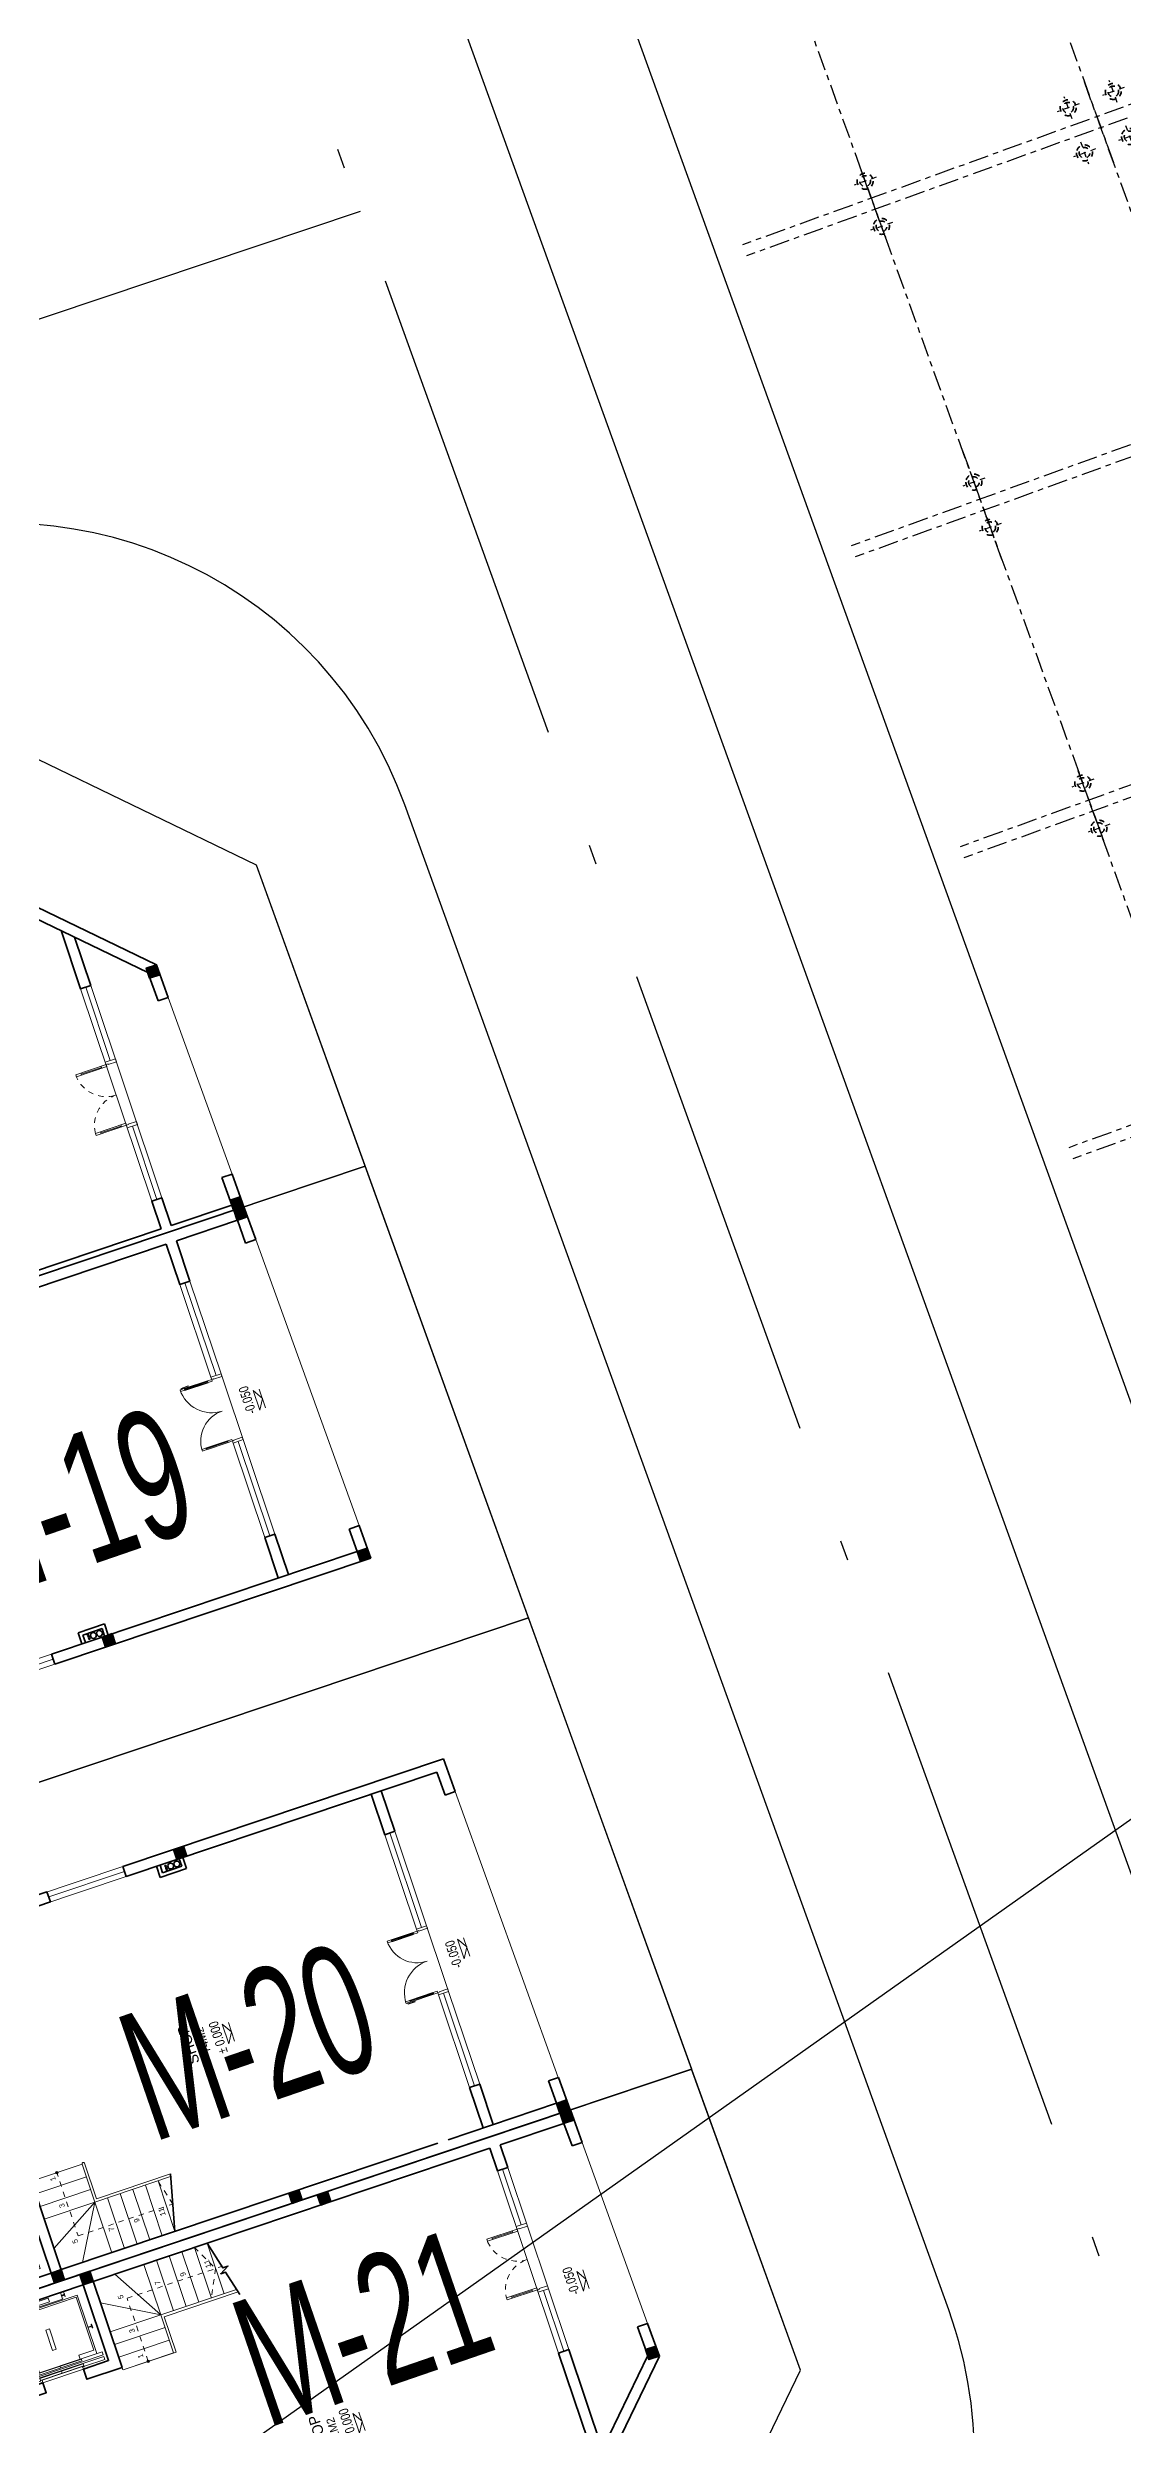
# Model space of a CAD drawing. Header units: metres. Extents: x 568006 to 1139366, y 2064802 to 4131555.
# Drawn here: x 569810.5 to 569830.66, y 2065932.78 to 2065977.34 of the extents above; entities that cross this region are included whole.
import ezdxf
from ezdxf.enums import TextEntityAlignment as Align
from ezdxf.xclip import XClip

# ---------------------------------------------------------------- set-up
doc = ezdxf.new("R2010")
doc.units = ezdxf.units.M
doc.header["$XCLIPFRAME"] = 0
for name, pattern in [('$AUDIT_BAD_LTYPE2', [0]), ('ACAD_ISO10W100', [18.5, 12, -3, 0.5, -3]), ('CENTER', [2, 1.25, -0.25, 0.25, -0.25]), ('CENTER2', [1.125, 0.75, -0.125, 0.125, -0.125]), ('HIDDEN', [0.375, 0.25, -0.125]), ('HIDDEN2', [0.1875, 0.125, -0.0625])]:
    doc.linetypes.add(name, pattern=pattern)
doc.layers.get('0').update_dxf_attribs({"linetype": 'CONTINUOUS'})
doc.layers.get('DEFPOINTS').update_dxf_attribs({"color": 152, "linetype": 'CONTINUOUS'})
for name, color, linetype, lineweight in [('-CONCRETE', 1, 'CONTINUOUS', 35), ('-DOOR', 137, 'CONTINUOUS', 9), ('-HATCH', 8, 'CONTINUOUS', 5), ('-KH', 143, 'CONTINUOUS', 13), ('-LINE1', 7, 'CONTINUOUS', 18), ('-LINE2', 252, 'CONTINUOUS', 9), ('-TEXT', 7, 'CONTINUOUS', 15), ('-WALL', 4, 'CONTINUOUS', 35), ('A-KY HIEU', 34, 'CONTINUOUS', 20), ('E- RANH GIOI', 1, 'CENTER', 13), ('hung-demlonha', 7, 'CONTINUOUS', 15)]:
    doc.layers.add(name, color=color, linetype=linetype, lineweight=lineweight)
for name, color, linetype in [('01.AXIS', 160, 'CENTER2'), ('APOLIC', 7, 'CONTINUOUS'), ('CDC.01.AXIS', 160, 'CENTER2'), ('datOlienke', 42, 'CONTINUOUS'), ('ghi_chu', 7, 'CONTINUOUS'), ('LogDg', 7, 'CONTINUOUS'), ('LoLK', 6, 'CONTINUOUS'), ('TEXT25', 2, 'CONTINUOUS'), ('TimDg', 222, 'CONTINUOUS'), ('ViaHeS', 32, 'CONTINUOUS')]:
    doc.layers.add(name, color=color, linetype=linetype)
doc.layers.add('KCS_Plotter', color=11, linetype='CONTINUOUS', plot=False)
doc.styles.add('1', font='arial.ttf')
doc.styles.add('kieuchuDim', font='arial.ttf', dxfattribs={"width": 0.75})
doc.styles.add('QH1', font='arialbd.ttf', dxfattribs={"width": 0.8})
doc.styles.add('SVN_AVO_thuong', font='')
doc.styles.add('T1', font='', dxfattribs={"height": 200})
doc.styles.get('SVN_AVO_thuong').set_extended_font_data('SVN-Avo')
doc.styles.get('T1').set_extended_font_data('VNgeometric Light')

# ---------------------------------------------------------------- blocks, each defined once
blk = doc.blocks.new('A$C33BC4D2A')
at = {"layer": 'A-KY HIEU', "color": 0, "const_width": 1.022}
blk.add_lwpolyline([(14.345, -292.097), (14.345, -4.903), (414.985, -4.903), (414.985, -292.097)], close=True, dxfattribs=at)
at = {"layer": 'DEFPOINTS', "color": 125}
blk.add_lwpolyline([(0, -297), (420, -297), (420, 0), (0, 0)], close=True, dxfattribs=at)
blk = doc.blocks.new('A$C758D662A')
at = {"linetype": 'HIDDEN', "ltscale": 500}
for radius in [300, 200]:
    blk.add_circle((0, 0), radius, dxfattribs=at)
at = {"layer": 'CDC.01.AXIS', "ltscale": 200}
for p, q in [((437, 0), (-437, 0)), ((0, 437), (0, -437))]:
    blk.add_line(p, q, dxfattribs=at)
blk = doc.blocks.new('MAU M1SH')
at = {"layer": '01.AXIS', "ltscale": 500}
for p, q in [((-370, 15724), (-370, -2671)), ((5410, 15724), (5410, -2671)), ((-1468, 14700), (6323, 14700)), ((-1468, 9100), (6323, 9100)), ((-1468, 4400), (6323, 4400)), ((-1575, -100), (6216, -100))]:
    blk.add_line(p, q, dxfattribs=at)
at = {"xscale": 0.5, "yscale": 0.5, "zscale": 0.5}
for p in [(-30, 14700), (5070, 14700), (-30, 9550), (5070, 9550), (-30, 8650), (5070, 8650), (-30, 4850), (5070, 4850), (-30, 3950), (5070, 3950), (-30, -100), (5070, -100)]:
    blk.add_blockref('A$C758D662A', p, dxfattribs=at)
blk = doc.blocks.new('*U232')
for p, q in [((-1210, 500), (-1250, 500)), ((-1230, 100), (-1230, 500)), ((-90, 500), (-50, 500)), ((-70, 100), (-70, 500)), ((-1210, 100), (-1250, 100)), ((-90, 100), (-50, 100))]:
    blk.add_line(p, q)
for points in [[(-1250, 0), (-1210, 0), (-1210, 600), (-1250, 600)], [(-50, 0), (-90, 0), (-90, 600), (-50, 600)], [(-1300, -200), (-1240, -200), (-1240, -40), (-1250, -40), (-1250, 0), (-1300, 0)], [(0, -200), (-60, -200), (-60, -40), (-50, -40), (-50, 0), (0, 0)]]:
    blk.add_lwpolyline(points, close=True)
at = {"linetype": 'HIDDEN', "ltscale": 0.1}
for centre, start, end in [((-1250, 0), 0, 90), ((-50, 0), 90, 180)]:
    blk.add_arc(centre, 600, start, end, dxfattribs=at)
blk = doc.blocks.new('A$C5C575821')
at = {"layer": '-CONCRETE'}
h = blk.add_hatch(color=256, dxfattribs=at)
h.dxf.hatch_style = 1
h.paths.add_polyline_path([(0, 200), (0, 0), (200, 0), (200, 200)])
blk.add_lwpolyline([(0, 0), (200, 0), (200, 200), (0, 200)], close=True, dxfattribs=at)
blk = doc.blocks.new('M18')
at = {"layer": '-DOOR'}
blk.add_lwpolyline([(650, 1603), (4850, 1603), (4850, 1403), (650, 1403)], close=True, dxfattribs=at)
for points in [[(650, 1503), (2100, 1503)], [(3400, 1503), (4850, 1501)], [(650, 16), (4175, 98)]]:
    blk.add_lwpolyline(points, dxfattribs=at)
at = {"layer": '-WALL'}
for p, q in [((0, 1), (0, 15289)), ((100, 1603), (100, 7988)), ((4739, 311), (6800, 2420)), ((4825, 113), (7000, 2339)), ((650, 1603), (100, 1603)), ((650, 1403), (100, 1403)), ((100, 203), (100, 1403)), ((650, 1403), (650, 1603)), ((6001, 1603), (4850, 1603)), ((4850, 1403), (4850, 1603)), ((5806, 1403), (4850, 1403)), ((0, 1), (650, 16)), ((100, 203), (650, 216)), ((650, 16), (650, 216)), ((4175, 298), (4739, 311)), ((4175, 98), (4825, 113))]:
    blk.add_line(p, q, dxfattribs=at)
blk.add_lwpolyline([(4175, 98), (4175, 298)], dxfattribs=at)
at = {"layer": 'LoLK'}
blk.add_lwpolyline([(6001, -2260), (11000, 2856), (11000, 17289), (0, 17289), (0, -2400)], close=True, dxfattribs=at)
at = {"layer": '-DOOR'}
blk.add_blockref('*U232', (3400, 1603), dxfattribs=at)
at = {"layer": '-WALL'}
for p in [(0, 5), (4625, 113)]:
    blk.add_blockref('A$C5C575821', p, dxfattribs=at)
blk = doc.blocks.new('*U231')
for points in [[(22, 564), (22, 734), (50, 734), (50, 706), (27, 706), (27, 564)], [(0, 0), (50, 0), (50, -40), (60, -40), (60, -246), (0, -246)], [(1599, 0), (1549, 0), (1549, -40), (1539, -40), (1539, -246), (1599, -246)]]:
    blk.add_lwpolyline(points, close=True)
for points in [[(50, 670), (90, 670), (90, 770), (50, 770), (50, 670)], [(50, 673), (50, 100)], [(1549, 629), (1509, 629), (1509, 729), (1549, 729), (1549, 629)], [(1549, 632), (1549, 100)], [(50, 100), (90, 100), (90, 0), (50, 0), (50, 100)], [(1549, 100), (1509, 100), (1509, 0), (1549, 0), (1549, 100)]]:
    blk.add_lwpolyline(points)
at = {"ltscale": 0.3}
for points in [[(820, 0, 0.414214), (50, 770, 0.414214)], [(820, 0, -0.414214), (1549, 729, -0.414214)]]:
    blk.add_lwpolyline(points, format="xyb", dxfattribs=at)
at = {"layer": 'APOLIC', "linetype": '$AUDIT_BAD_LTYPE2'}
for p, q in [((70, 100), (70, 670)), ((90, 670), (90, 100)), ((1509, 629), (1509, 100)), ((1529, 100), (1529, 629))]:
    blk.add_line(p, q, dxfattribs=at)
blk = doc.blocks.new('M19')
at = {"layer": '-CONCRETE'}
for centre, radius in [((280, 5396, 0), 55), ((249, 5487, 0), 13), ((291, 5487, 0), 13), ((329, 5487, 0), 13), ((280, 5276, 0), 55)]:
    blk.add_circle(centre, radius, dxfattribs=at)
at = {"layer": '-DOOR'}
for p, q in [((99, 7750), (99, 6251)), ((1000, 1765), (2867, 1765)), ((2867, 1665), (1000, 1665)), ((1000, 1565), (4167, 1565)), ((4167, 1765), (6000, 1765)), ((4167, 1665), (6000, 1665)), ((4167, 1565), (6000, 1565))]:
    blk.add_line(p, q, dxfattribs=at)
blk.add_lwpolyline([(199, 6251), (199, 9751), (-1, 9751), (-1, 6251)], close=True, dxfattribs=at)
at = {"layer": '-KH'}
blk.add_line((3301, 977), (3669, 977), dxfattribs=at)
blk.add_lwpolyline([(3680, 1095), (3290, 1095), (3485, 977)], close=True, dxfattribs=at)
blk.add_solid([(3485, 977), (3485, 1095), (3680, 1095), (3485, 977)], dxfattribs=at)
at = {"layer": '-LINE1'}
blk.add_lwpolyline([(650, 15), (6350, 148)], dxfattribs=at)
at = {"layer": '-WALL', "linetype": 'Continuous', "ltscale": 10}
for p, q in [((7000, 163), (7000, 15451)), ((6800, 1765), (6800, 9751)), ((0, 6251), (0, 0)), ((200, 205), (200, 6251)), ((200, 1765), (1000, 1765)), ((200, 1565), (1000, 1565)), ((6000, 1765), (6800, 1765)), ((6000, 1565), (6800, 1565)), ((6800, 1565), (6800, 358)), ((0, 0), (650, 15)), ((645, 215), (200, 205)), ((6800, 358), (6346, 348)), ((6350, 148), (7000, 163))]:
    blk.add_line(p, q, dxfattribs=at)
at = {"layer": '-WALL'}
for p, q in [((199, 6251), (-1, 6251)), ((0, 6251), (200, 6251)), ((420, 5650), (200, 5650)), ((350, 5580), (200, 5580)), ((350, 5200), (350, 5580)), ((420, 5130), (420, 5650)), ((350, 5200), (200, 5200)), ((420, 5130), (200, 5130)), ((1000, 1765), (1000, 1565)), ((6000, 1765), (6000, 1565)), ((6200, 1565), (6200, 1565))]:
    blk.add_line(p, q, dxfattribs=at)
for points in [[(650, 15), (645, 215)], [(6350, 148), (6346, 348)]]:
    blk.add_lwpolyline(points, dxfattribs=at)
at = {"layer": 'LoLK'}
blk.add_lwpolyline([(7000, -2238), (7000, 17451), (-2000, 17451), (-2000, -2447)], close=True, dxfattribs=at)
at = {"layer": '-DOOR', "xscale": -0.8130081300813009, "yscale": 0.8130081300813009, "zscale": 0.8130081300813009}
blk.add_blockref('*U231', (4167, 1765), dxfattribs=at)
at = {"layer": '-WALL'}
for p in [(0, 5050), (0, 5), (6800, 163)]:
    blk.add_blockref('A$C5C575821', p, dxfattribs=at)
at = {"layer": '-TEXT', "style": '1', "width": 0.75}
blk.add_text('-0.050', height=180, dxfattribs=at).set_placement((3276, 1165))
blk = doc.blocks.new('X-5M-DH-2-CORE$0$A$C75E80C28')
at = {"layer": '-LINE2', "linetype": 'Continuous', "ltscale": 2}
for p, q in [((-731, -149), (731, -149)), ((-731, -1305), (-731, -149)), ((-700, -179), (700, -179)), ((-700, -1225), (-700, -179)), ((-557, -113), (-560, -113)), ((-510, -22), (-510, -51)), ((-507, -22), (-510, -22)), ((-510, -109), (-510, -79)), ((-507, -22), (-507, -51)), ((-507, -109), (-507, -79)), ((-456, -57), (-501, -57)), ((-456, -60), (-501, -60)), ((-456, -70), (-501, -70)), ((-456, -73), (-501, -73)), ((-453, -63), (-453, -67)), ((-450, -63), (-450, -67)), ((450, -63), (450, -67)), ((453, -63), (453, -67)), ((456, -57), (501, -57)), ((456, -60), (501, -60)), ((456, -70), (501, -70)), ((456, -73), (501, -73)), ((457, -113), (460, -113)), ((507, -22), (510, -22)), ((507, -22), (507, -51)), ((507, -109), (507, -79)), ((510, -22), (510, -51)), ((510, -109), (510, -79)), ((700, -1225), (700, -179)), ((731, -1305), (731, -149)), ((840, -1305), (-840, -1305)), ((-840, -1365), (-840, -1305)), ((-700, -1225), (-400, -1225)), ((425, -1309), (-425, -1309)), ((-425, -1343), (-425, -1309)), ((-400, -1305), (-400, -1225)), ((0, -1309), (0, -1343)), ((700, -1225), (400, -1225)), ((400, -1305), (400, -1225)), ((425, -1343), (425, -1309)), ((840, -1365), (840, -1305)), ((840, -1365), (-840, -1365)), ((840, -1395), (-840, -1395)), ((-840, -1395), (-840, -1455)), ((-840, -1455), (-435, -1455)), ((-435, -1450), (-435, -1460)), ((-435, -1450), (-400, -1450)), ((-435, -1460), (-425, -1460)), ((-435, -1490), (-435, -1500)), ((-435, -1490), (-425, -1490)), ((-435, -1500), (-400, -1500)), ((-433, -1452), (-433, -1458)), ((-433, -1452), (-402, -1452)), ((-433, -1458), (-425, -1458)), ((-433, -1492), (-433, -1498)), ((-433, -1492), (-425, -1492)), ((-433, -1498), (-402, -1498)), ((430, -1406), (-430, -1406)), ((-430, -1406), (-430, -1446)), ((430, -1446), (-430, -1446)), ((425, -1343), (-425, -1343)), ((-425, -1458), (-425, -1460)), ((-425, -1490), (-425, -1492)), ((-402, -1452), (-402, -1498)), ((400, -1450), (-400, -1450)), ((-400, -1450), (-400, -1500)), ((0, -1406), (0, -1446)), ((400, -1450), (400, -1500)), ((435, -1450), (400, -1450)), ((435, -1500), (400, -1500)), ((402, -1452), (402, -1498)), ((433, -1452), (402, -1452)), ((433, -1498), (402, -1498)), ((433, -1458), (425, -1458)), ((425, -1458), (425, -1460)), ((435, -1460), (425, -1460)), ((425, -1490), (425, -1492)), ((435, -1490), (425, -1490)), ((433, -1492), (425, -1492)), ((430, -1406), (430, -1446)), ((433, -1452), (433, -1458)), ((433, -1492), (433, -1498)), ((435, -1450), (435, -1460)), ((840, -1455), (435, -1455)), ((435, -1490), (435, -1500)), ((840, -1395), (840, -1455))]:
    blk.add_line(p, q, dxfattribs=at)
for points in [[(-450, 0), (-450, -130), (450, -130), (450, 0)], [(-200, -29), (200, -29), (200, -101), (-200, -101)], [(-36, -584), (36, -584), (36, -984), (-36, -984)]]:
    blk.add_lwpolyline(points, close=True, dxfattribs=at)
for points in [[(-780, -789), (-751, -789, 0.414214), (-750, -788), (-750, -784), (-750, -780, 0.414214), (-751, -779), (-780, -779, -0.256978), (-784, -782), (-798, -782, -0.414214), (-801, -779), (-804, -750, 0.414214), (-807, -746), (-812, -746), (-812, -784), (-812, -822), (-807, -822, 0.414214), (-804, -818), (-801, -789, -0.414214), (-798, -786), (-784, -786, -0.256978), (-780, -789)], [(780, -789), (751, -789, -0.414214), (750, -788), (750, -784), (750, -780, -0.414214), (751, -779), (780, -779, 0.256978), (784, -782), (798, -782, 0.414214), (801, -779), (804, -750, -0.414214), (807, -746), (812, -746), (812, -784), (812, -822), (807, -822, -0.414214), (804, -818), (801, -789, 0.414214), (798, -786), (784, -786, 0.256978), (780, -789)]]:
    blk.add_lwpolyline(points, format="xyb", dxfattribs=at)
for centre, radius, start, end in [((-501, -51), 9.4, 180, 270), ((-501, -79), 9.4, 90, 180), ((-501, -51), 6.2, 180, 270), ((-501, -79), 6.2, 90, 180), ((-456, -63), 6.2, 360, 90), ((-456, -63), 3, 360, 90), ((-456, -67), 6.2, 270, 360), ((-456, -67), 3, 270, 360), ((456, -63), 6.2, 90, 180), ((456, -67), 6.2, 180, 270), ((456, -63), 3, 90, 180), ((456, -67), 3, 180, 270), ((501, -51), 6.2, 270, 360), ((501, -51), 9.4, 270, 360), ((501, -79), 9.4, 360, 90), ((501, -79), 6.2, 360, 90)]:
    blk.add_arc(centre, radius, start, end, dxfattribs=at)
blk = doc.blocks.new('A$C3F71457E')
at = {"layer": '-CONCRETE'}
blk.add_lwpolyline([(0, -100), (0, 400), (-1500, 400), (-1500, -1400), (0, -1400), (0, -900), (200, -900), (200, -1600), (-1700, -1600), (-1700, 600), (200, 600), (200, -100), (0, -100)], dxfattribs=at)
at = {"layer": '-LINE1'}
blk.add_line((0, -900), (0, -100), dxfattribs=at)
at = {"color": 2, "rotation": 90}
blk.add_blockref('X-5M-DH-2-CORE$0$A$C75E80C28', (-1500, -500), dxfattribs=at)
blk = doc.blocks.new('M20')
at = {"layer": '-HATCH', "true_color": 0x8c8896}
h = blk.add_hatch(color=252, dxfattribs=at)
h.dxf.hatch_style = 1
edge = h.paths.add_edge_path()
edge.add_arc((1950, 9506), 24.6, 0, 360)
at = {"layer": '-CONCRETE'}
for centre, radius in [((6671, 5743, 0), 13), ((6720, 5652, 0), 55), ((6720, 5532, 0), 55), ((6709, 5743, 0), 13), ((6751, 5743, 0), 13)]:
    blk.add_circle(centre, radius, dxfattribs=at)
at = {"layer": '-DOOR'}
for p, q in [((6801, 8007), (6801, 8507)), ((6901, 8006), (6901, 6507)), ((2833, 1658), (1000, 1658)), ((2833, 1558), (1000, 1558)), ((2833, 1458), (1000, 1458)), ((6000, 1458), (2833, 1458)), ((6000, 1658), (4133, 1658)), ((4133, 1558), (6000, 1558))]:
    blk.add_line(p, q, dxfattribs=at)
blk.add_lwpolyline([(6801, 6507), (6801, 10007), (7001, 10007), (7001, 6507)], close=True, dxfattribs=at)
at = {"layer": '-KH', "linetype": 'HIDDEN2', "ltscale": 5}
blk.add_line((700, 7631), (1200, 7756), dxfattribs=at)
at = {"layer": '-KH'}
for p, q in [((3593, 5561), (3225, 5561)), ((3699, 870), (3331, 870))]:
    blk.add_line(p, q, dxfattribs=at)
at = {"layer": '-KH', "linetype": 'HIDDEN2', "ltscale": 5}
blk.add_lwpolyline([(1974, 9506), (700, 9506), (700, 7631)], dxfattribs=at)
at = {"layer": '-KH'}
for points in [[(3214, 5679), (3604, 5679), (3409, 5561)], [(3320, 988), (3710, 988), (3515, 870)]]:
    blk.add_lwpolyline(points, close=True, dxfattribs=at)
blk.add_circle((1950, 9506), 24.6, dxfattribs=at)
for points in [[(3409, 5561), (3409, 5679), (3214, 5679), (3409, 5561)], [(3515, 870), (3515, 988), (3320, 988), (3515, 870)]]:
    blk.add_solid(points, dxfattribs=at)
at = {"layer": '-LINE1'}
for p, q in [((1200, 9006), (623, 10006)), ((1200, 10006), (1200, 9006)), ((1450, 9006), (1450, 10006)), ((1700, 9006), (1700, 10006)), ((1950, 10007), (1950, 9006)), ((1200, 9006), (200, 9583)), ((1200, 7506), (1200, 9006)), ((1200, 9006), (1950, 9006)), ((1250, 7493), (1250, 8956)), ((1250, 8956), (1950, 8956))]:
    blk.add_line(p, q, dxfattribs=at)
at = {"layer": '-LINE1', "lineweight": 18}
for p, q in [((1200, 9006), (200, 9006)), ((1200, 8756), (200, 8756)), ((1200, 8506), (200, 8506)), ((1200, 8256), (200, 8256)), ((1200, 8006), (200, 8006)), ((1200, 7756), (200, 7756))]:
    blk.add_line(p, q, dxfattribs=at)
at = {"layer": '-LINE1'}
blk.add_lwpolyline([(650, 23), (6350, 148)], dxfattribs=at)
blk.add_arc((1950, 8981), 25, 270, 90, dxfattribs=at)
at = {"layer": '-WALL', "linetype": 'Continuous', "ltscale": 10}
for p, q in [((0, 15707), (0, 0)), ((200, 2553), (200, 10007)), ((6800, 358), (6800, 6507)), ((7000, 163), (7000, 6507)), ((200, 2353), (200, 205)), ((1000, 1658), (200, 1658)), ((1000, 1458), (200, 1458)), ((6800, 1658), (6000, 1658)), ((6800, 1458), (6000, 1458)), ((0, 0), (650, 15)), ((200, 205), (645, 215)), ((6345, 348), (6800, 358)), ((6350, 148), (7000, 163))]:
    blk.add_line(p, q, dxfattribs=at)
at = {"layer": '-WALL', "color": 250}
blk.add_line((6800, 8006), (7000, 8006), dxfattribs=at)
at = {"layer": '-WALL'}
for p, q in [((7000, 6507), (6800, 6507)), ((6801, 6507), (7001, 6507)), ((6580, 5386), (6580, 5906)), ((6580, 5906), (6800, 5906)), ((6650, 5456), (6650, 5836)), ((6650, 5836), (6800, 5836)), ((6580, 5386), (6800, 5386)), ((6650, 5456), (6800, 5456)), ((800, 1458), (800, 1458)), ((1000, 1658), (1000, 1458)), ((6000, 1658), (6000, 1458))]:
    blk.add_line(p, q, dxfattribs=at)
blk.add_lwpolyline([(7000, 8506), (6800, 8506), (6800, 8006), (7000, 8006)], close=True, dxfattribs=at)
blk.add_lwpolyline([(200, 7756), (1250, 7493)], dxfattribs=at)
at = {"layer": '-WALL', "linetype": 'Continuous', "ltscale": 10}
for points in [[(650, 15), (645, 215)], [(6350, 148), (6345, 348)]]:
    blk.add_lwpolyline(points, dxfattribs=at)
at = {"layer": 'LoLK'}
blk.add_lwpolyline([(9000, -2191), (9000, 17707), (0, 17707), (0, -2401)], close=True, dxfattribs=at)
at = {"layer": '-DOOR', "xscale": 0.8130081300813009, "yscale": 0.8130081300813009, "zscale": 0.8130081300813009}
blk.add_blockref('*U231', (2833, 1658), dxfattribs=at)
at = {"layer": '-WALL', "xscale": -1, "rotation": 180}
blk.add_blockref('A$C3F71457E', (1700, 10607), dxfattribs=at)
at = {"layer": '-WALL', "xscale": -1}
for p in [(200, 10007), (200, 5306), (7000, 5306), (200, 6)]:
    blk.add_blockref('A$C5C575821', p, dxfattribs=at)
at = {"layer": '-TEXT', "style": 'T1'}
for s, p in [('5', (581, 9542)), ('3', (1295, 9563)), ('1', (1824, 9563)), ('7', (581, 8821)), ('9', (586, 8321)), ('11', (547, 7821))]:
    blk.add_text(s, height=100, rotation=0, dxfattribs=at).set_placement(p)
at = {"layer": '-TEXT', "style": '1', "width": 0.75}
for s, p in [('%%P 0.000', (3074, 5743)), ('-0.050', (3193, 1058))]:
    blk.add_text(s, height=180, dxfattribs=at).set_placement(p)
at = {"layer": 'TEXT25'}
for s, height, rotation, style, p in [('SHOP', 200, 360, 'SVN_AVO_thuong', (3060, 6304)), ('74M2', 150, 0, 'T1', (3181, 6043))]:
    blk.add_text(s, height=height, rotation=rotation, dxfattribs=dict(at, style=style)).set_placement(p)
blk = doc.blocks.new('M21')
at = {"layer": '-HATCH', "true_color": 0x8c8896}
h = blk.add_hatch(color=252, dxfattribs=at)
h.dxf.hatch_style = 1
edge = h.paths.add_edge_path()
edge.add_arc((2958, 9120), 24.6, 0, 360)
at = {"layer": '-DOOR'}
blk.add_lwpolyline([(4257, 1772), (657, 1772), (657, 1572), (4257, 1572)], close=True, dxfattribs=at)
for points in [[(1857, 1672), (657, 1671)], [(4257, 1672), (3157, 1672)]]:
    blk.add_lwpolyline(points, dxfattribs=at)
at = {"layer": '-KH', "linetype": 'HIDDEN2', "ltscale": 5}
blk.add_line((4207, 7245), (4707, 7370), dxfattribs=at)
at = {"layer": '-KH'}
for p, q in [((432, 5675), (800, 5675)), ((1621, 846), (1989, 846))]:
    blk.add_line(p, q, dxfattribs=at)
at = {"layer": '-KH', "linetype": 'HIDDEN2', "ltscale": 5}
for points in [[(2958, 9120), (4207, 9120), (4207, 7245)], [(4707, 7620), (4207, 7370), (3707, 7620)]]:
    blk.add_lwpolyline(points, dxfattribs=at)
at = {"layer": '-KH'}
for points in [[(812, 5793), (421, 5793), (616, 5675)], [(2000, 963), (1610, 963), (1805, 846)]]:
    blk.add_lwpolyline(points, close=True, dxfattribs=at)
blk.add_circle((2958, 9120), 24.6, dxfattribs=at)
for points in [[(616, 5675), (616, 5793), (812, 5793), (616, 5675)], [(1805, 846), (1805, 963), (2000, 963), (1805, 846)]]:
    blk.add_solid(points, dxfattribs=at)
at = {"layer": '-LINE1'}
for p, q in [((3007, 9621), (2958, 9621)), ((2958, 8620), (2958, 9620)), ((2958, 9620), (2958, 8570)), ((3207, 8620), (3207, 9620)), ((3207, 9620), (3207, 8620)), ((3457, 8620), (3457, 9620)), ((3457, 9620), (3457, 8620)), ((3707, 9620), (3707, 8620)), ((3707, 8620), (4284, 9620)), ((3707, 8620), (4707, 9198)), ((3707, 8620), (2958, 8620)), ((3657, 8570), (2958, 8570)), ((3657, 7108), (3657, 8570)), ((3707, 7120), (3707, 8620))]:
    blk.add_line(p, q, dxfattribs=at)
at = {"layer": '-LINE1', "lineweight": 18}
for p, q in [((3707, 8620), (4707, 8620)), ((3707, 8370), (4707, 8370)), ((3707, 8120), (4707, 8120)), ((3707, 7870), (4707, 7870)), ((3707, 7620), (4707, 7620)), ((3707, 7370), (4707, 7370)), ((4707, 7120), (4707, 7120))]:
    blk.add_line(p, q, dxfattribs=at)
at = {"layer": '-LINE1'}
blk.add_lwpolyline([(650, 15), (4257, 99)], dxfattribs=at)
at = {"layer": '-WALL'}
for p, q in [((4907, 114), (4907, 15821)), ((4707, 1772), (4707, 9621)), ((0, 0), (-2093, 2045)), ((80, 202), (-1893, 2129)), ((-1528, 1772), (657, 1772)), ((-1323, 1572), (657, 1572)), ((657, 1772), (657, 1572)), ((4257, 1772), (4707, 1772)), ((4257, 1772), (4257, 1572)), ((4257, 1572), (4707, 1572)), ((4707, 310), (4707, 1572)), ((650, 15), (0, 0)), ((650, 215), (80, 202)), ((4707, 310), (4257, 299)), ((4257, 99), (4257, 299)), ((4907, 114), (4257, 99))]:
    blk.add_line(p, q, dxfattribs=at)
for points in [[(4707, 7370), (4175, 7237), (4175, 7136), (4081, 7308), (4081, 7214), (3601, 7094)], [(650, 215), (650, 15)]]:
    blk.add_lwpolyline(points, dxfattribs=at)
at = {"layer": 'LoLK'}
blk.add_lwpolyline([(-1094, -2426), (4907, -2286), (4907, 17821), (-6093, 17821), (-6093, 2458)], close=True, dxfattribs=at)
at = {"layer": '-DOOR', "xscale": -1}
blk.add_blockref('*U232', (1857, 1772), dxfattribs=at)
at = {"layer": '-WALL', "rotation": 180}
blk.add_blockref('A$C3F71457E', (3207, 10221), dxfattribs=at)
at = {"layer": '-WALL', "xscale": -1}
for p in [(4907, 9621), (4907, 4921), (200, 5), (4907, 114)]:
    blk.add_blockref('A$C5C575821', p, dxfattribs=at)
at = {"layer": '-TEXT', "style": 'T1'}
for s, p in [('1', (3059, 9178)), ('3', (3559, 9178)), ('5', (4228, 9178)), ('7', (4260, 8435)), ('9', (4260, 7935)), ('11', (4260, 7435))]:
    blk.add_text(s, height=100, rotation=360, dxfattribs=at).set_placement(p)
at = {"layer": '-TEXT', "style": '1', "width": 0.75}
for s, p in [('%%P 0.000', (325, 5857)), ('-0.050', (1596, 1034))]:
    blk.add_text(s, height=180, dxfattribs=at).set_placement(p)
at = {"layer": 'TEXT25'}
for s, height, rotation, style, p in [('SHOP', 200, 0, 'SVN_AVO_thuong', (252, 6418)), ('72M2', 150, 360, 'T1', (367, 6157))]:
    blk.add_text(s, height=height, rotation=rotation, dxfattribs=dict(at, style=style)).set_placement(p)
blk = doc.blocks.new('tmbc_khub')
at = {"layer": 'datOlienke'}
for points in [[(-79.746, 240.681), (-86.187, 243.793), (-128.492, 360.759), (-125.49, 367.161), (-97.279, 377.365), (-90.876, 374.364), (-48.255, 256.522), (-51.294, 250.23)], [(-107.774, 268.195), (-114.214, 271.306), (-225.994, 233.793), (-229.369, 227.393), (-221.165, 198.49), (-215.059, 195.271), (-100.606, 233.681), (-97.566, 239.974)]]:
    blk.add_lwpolyline(points, close=True, dxfattribs=at)
at = {"layer": 'LogDg'}
for points in [[(-126.511, 369.982), (-95.478, 381.206, -0.414214), (-85.234, 376.404), (-42.629, 258.608, -0.421043), (-47.607, 248.303), (-78.9, 237.801, -0.407417), (-88.969, 242.664), (-131.313, 359.738, -0.414214)], [(-226.964, 196.948, 0.428104), (-216.723, 191.548), (-99.763, 230.799, 0.421043), (-94.785, 241.105), (-104.991, 269.324, 0.407417), (-115.06, 274.187), (-230.015, 235.609, 0.400458), (-235.165, 225.84)]]:
    blk.add_lwpolyline(points, format="xyb", close=True, dxfattribs=at)
at = {"layer": 'TimDg', "linetype": 'ACAD_ISO10W100', "ltscale": 0.75}
for points in [[(-88.135, 231.537), (-175.4, 472.813)], [(-105.826, 280.45), (-243.764, 234.159)]]:
    blk.add_lwpolyline(points, dxfattribs=at)
at = {"layer": 'ViaHeS'}
for points in [[(-79.746, 240.681), (-86.187, 243.793), (-128.492, 360.759), (-125.49, 367.161), (-97.279, 377.365), (-90.876, 374.364), (-48.255, 256.522), (-51.294, 250.23)], [(-107.774, 268.195), (-114.214, 271.306), (-225.994, 233.793), (-229.369, 227.393), (-221.165, 198.49), (-215.059, 195.271), (-100.606, 233.681), (-97.566, 239.974)]]:
    blk.add_lwpolyline(points, close=True, dxfattribs=at)
at = {"layer": '-WALL'}
for p, xscale, yscale, zscale, rotation in [((-97.984, 285.818), 0.001, 0.001, 0.001, 289.8841386995391), ((-94.229, 275.436), -0.0009999999999999998, 0.0009999999999999998, 0.0009999999999999998, 289.8842791169554), ((-93.902, 274.533), 0.001, 0.001, 0.001, 289.8841386995391), ((-90.148, 264.152), -0.0009999999999999998, 0.0009999999999999998, 0.0009999999999999998, 289.8842791169554), ((-89.821, 263.249), 0.001, 0.001, 0.001, 289.8841386995391)]:
    blk.add_blockref('MAU M1SH', p, dxfattribs=dict(at, xscale=xscale, yscale=yscale, zscale=zscale, rotation=rotation))
at = {"layer": 'datOlienke', "xscale": 0.0009999999999999996, "yscale": 0.0009999999999999996, "zscale": 0.0009999999999999996, "rotation": 108.5514997251767}
blk.add_blockref('M18', (-108.007, 261.787), dxfattribs=at)
at = {"layer": 'hung-demlonha', "color": 7, "ltscale": 5, "style": 'QH1', "width": 0.65}
for tag, p in [('BT04', (-109.598, 191.643)), ('BT06', (-305.798, 171.199)), ('BT05', (-282.572, 137.244))]:
    blk.add_attdef(tag, text='', height=3.96, rotation=0, dxfattribs=at).set_placement(p, align=Align.CENTER)
at = {"layer": 'datOlienke', "xscale": 0.001, "yscale": 0.001, "zscale": 0.001, "rotation": 108.5514996343228}
blk.add_blockref('M19', (-105.626, 255.202), dxfattribs=at)
at = {"layer": 'datOlienke', "xscale": 0.001, "yscale": 0.001, "zscale": 0.001, "rotation": 108.5514997292659}
blk.add_blockref('M20', (-101.884, 244.855), dxfattribs=at)
at = {"layer": 'datOlienke', "xscale": 0.001000000000000001, "yscale": 0.001000000000000001, "zscale": 0.001000000000000001, "rotation": 108.5514997411294}
blk.add_blockref('M21', (-100.214, 240.239), dxfattribs=at)
at = {"layer": 'ghi_chu', "lineweight": -2, "style": 'kieuchuDim', "width": 0.6}
for s, p in [('M-19', (-113.154, 254.286)), ('M-20', (-109.715, 244.243)), ('M-21', (-107.584, 238.88))]:
    blk.add_text(s, height=2.43, rotation=19, dxfattribs=at).set_placement(p)

msp = doc.modelspace()

# ---------------------------------------------------------------- linework, layer by layer
at = {"layer": 'KCS_Plotter', "extrusion": (-2.4685e-06, 4.62064e-06, 1)}
msp.add_line((569313.502, 2065578.308, 0), (570201.523, 2066206.266, 0), dxfattribs=at)

# ---------------------------------------------------------------- block references
at = {"layer": 'E- RANH GIOI', "extrusion": (-2.4685e-06, 4.62064e-06, 1), "xscale": 2.114336868039268, "yscale": 2.114336868039268, "zscale": 2.114336868039268}
msp.add_blockref('A$C33BC4D2A', (569313.502, 2066206.266, 8.139), dxfattribs=at)

# ---------------------------------------------------------------- next in the draw order: block references
at = {"layer": 'ghi_chu'}
ref = msp.add_blockref('tmbc_khub', (569922.191, 2065693.817), dxfattribs=at)
XClip(ref).set_block_clipping_path([(-391.9901366149, 0), (0, 477.830198009)])

doc.saveas('drawing.dxf')
